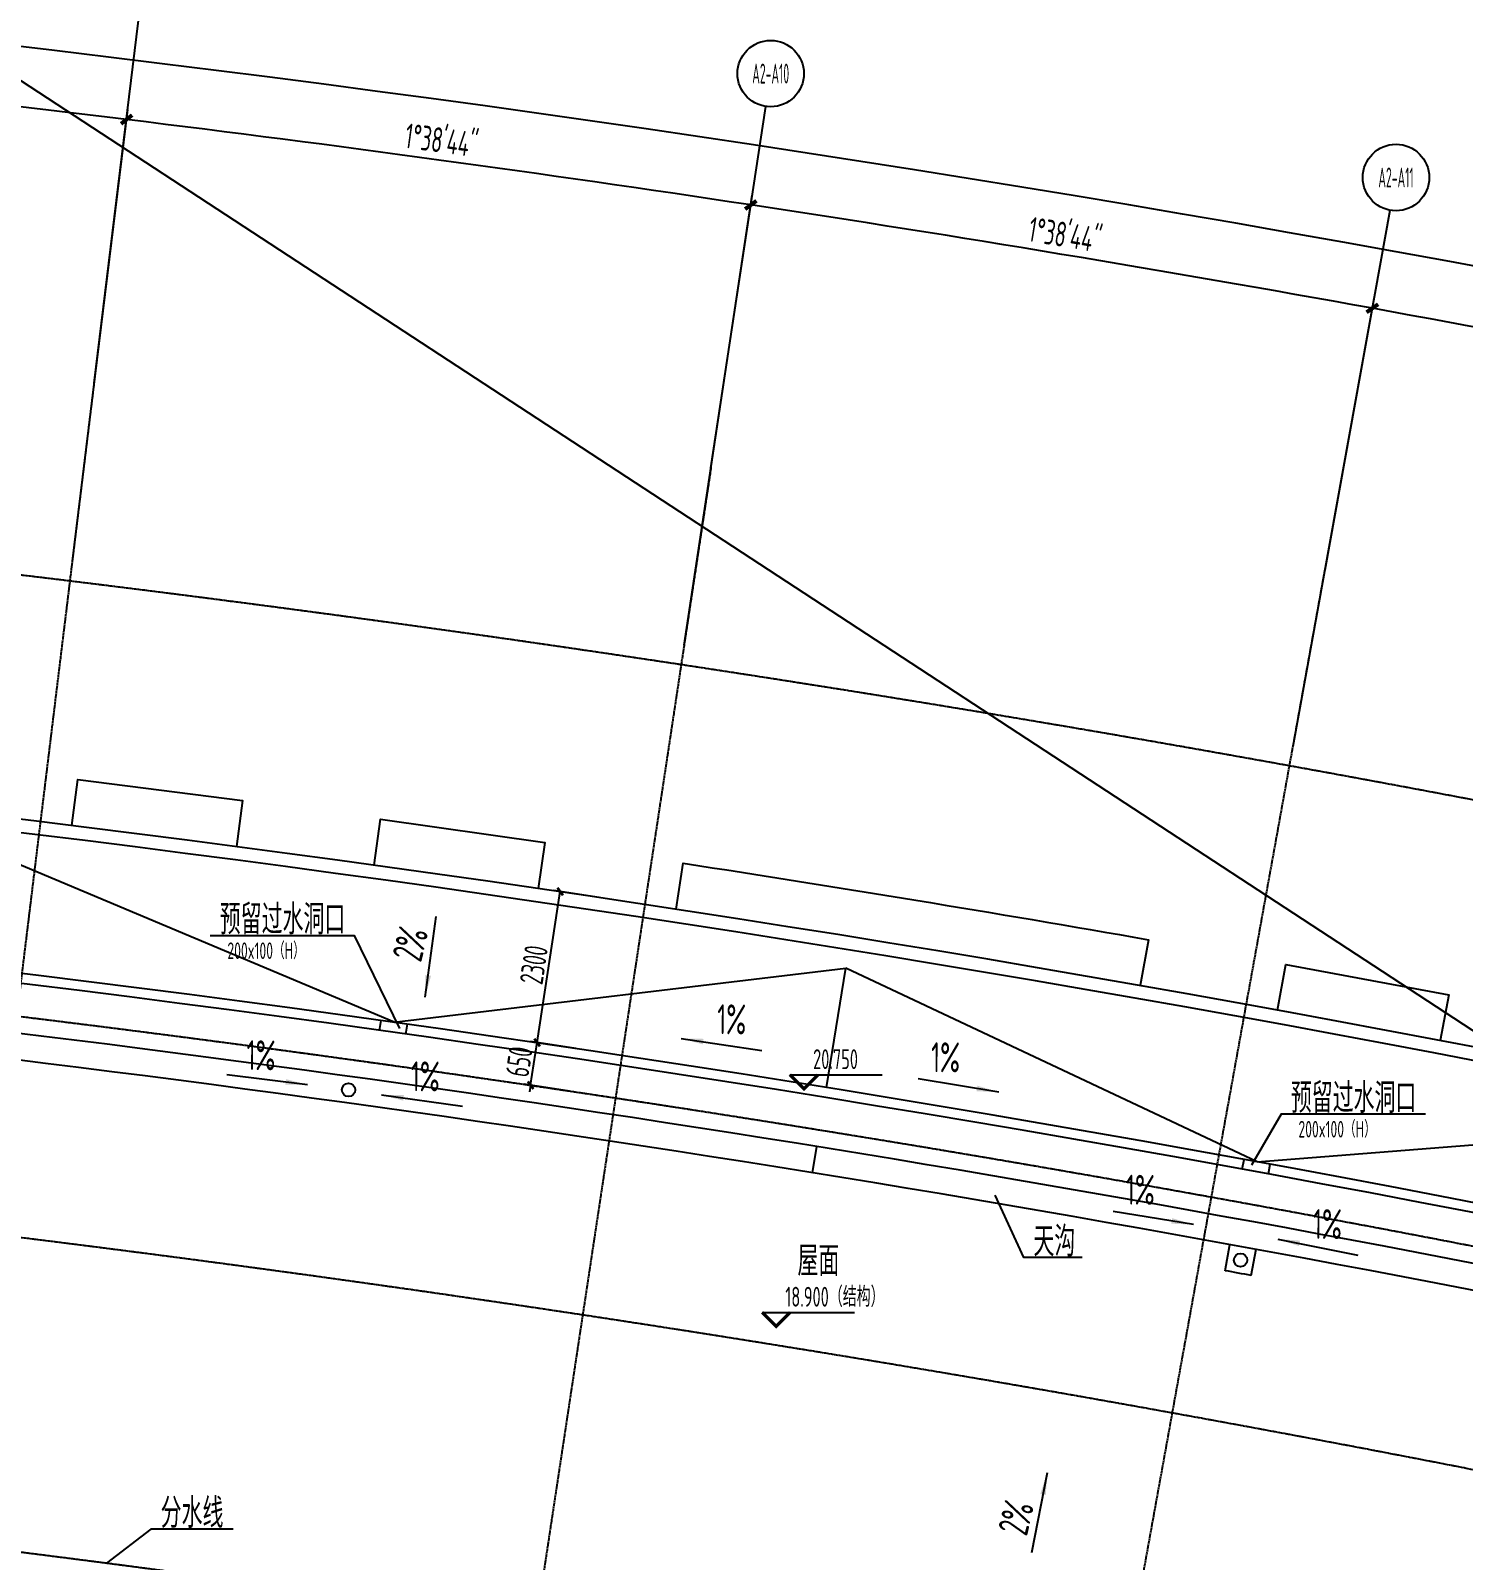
# Model space of a CAD drawing. Header units: millimetres. Extents: x 11536546 to 24947533, y -12764720 to -6308891.
# Drawn here: x 11817366 to 11838936, y -6388009 to -6364981 of the extents above; entities that cross this region are included whole.
import ezdxf
from ezdxf.enums import TextEntityAlignment as Align

# ---------------------------------------------------------------- set-up
doc = ezdxf.new("R2010")
doc.units = ezdxf.units.MM
doc.header["$LTSCALE"] = 10
doc.linetypes.add('A2-RG-AXIS$0$CENTER', pattern=[2, 1.25, -0.25, 0.25, -0.25])
doc.linetypes.add('A2-RG-AXIS$0$DOTE', pattern=[2.42, 2, -0.2, 0.02, -0.2])
for name, color, linetype in [('A2-RB-F5$0$$34$A-DIMS-100', 1, 'Continuous'), ('A2-RG-AXIS$0$A-AXIS', 1, 'Continuous'), ('A2-RG-AXIS$0$A-DIMS-100', 1, 'Continuous'), ('A2-RG-AXIS$0$A-GRID', 1, 'A2-RG-AXIS$0$CENTER'), ('A2-RG-AXIS$0$A-SYMB', 4, 'Continuous'), ('A2-RI-F5$0$$0$AUDIT_D_120618114340-341', 1, 'Continuous'), ('A2-RI-F5$0$$2$A-SYMB', 4, 'Continuous'), ('A2-RI-F5$0$A-ROOF-DRAN', 175, 'Continuous'), ('A2-RI-F5$0$A-ROOF-EDGE', 2, 'Continuous'), ('A2-RI-F5$0$A-SYMB', 4, 'Continuous'), ('A2-RI-F5$0$A-SYMB-AREA', 4, 'Continuous'), ('A2-RI-F5$0$A-SYMB-NAME', 4, 'Continuous')]:
    doc.layers.add(name, color=color, linetype=linetype)
doc.styles.add('A2-RB-F5$0$$0$XD2008', font='hzs.shx', dxfattribs={"width": 0.7, "bigfont": 'hztxt.shx'})
doc.styles.add('A2-RG-AXIS$0$ECADI', font='hzs.shx', dxfattribs={"width": 0.7, "bigfont": 'hztxt.shx'})
doc.styles.add('A2-RG-AXIS$0$XD2008', font='hzs.shx', dxfattribs={"width": 0.7, "bigfont": 'hztxt.shx'})
doc.styles.add('A2-RI-F5$0$$0$XD2008', font='hzs.shx', dxfattribs={"width": 0.7, "bigfont": 'hztxt.shx'})
doc.styles.add('A2-RI-F5$0$ECADI', font='hzs.shx', dxfattribs={"width": 0.7, "bigfont": 'hztxt.shx'})
doc.dimstyles.new('A2-RB-F5$0$$0$XD100$0', dxfattribs={"dimscale": 100, "dimtxt": 3.5, "dimasz": 1, "dimexe": 1, "dimexo": 2, "dimgap": 0.5, "dimtad": 1, "dimdec": 0, "dimdsep": 46, "dimtxsty": 'A2-RB-F5$0$$0$XD2008', "dimblk1": 'A2-RB-F5$0$$20$_ArchTick', "dimblk2": 'A2-RB-F5$0$$20$_ArchTick', "dimsah": 1, "dimcen": 2.5, "dimclrt": 4, "dimaunit": 1, "dimadec": 0, "dimazin": 0, "dimtfac": 1, "dimtdec": 0, "dimtix": 1, "dimtmove": 2, "dimatfit": 3, "dimfxl": 0, "dimtolj": 1, "dimtzin": 0, "dimarcsym": 0})
doc.dimstyles.new('A2-RG-AXIS$0$XD150', dxfattribs={"dimscale": 300, "dimtxt": 2.5, "dimasz": 1.5, "dimexe": 1, "dimexo": 2, "dimgap": 0.5, "dimtad": 1, "dimdec": 0, "dimdsep": 46, "dimtxsty": 'A2-RG-AXIS$0$XD2008', "dimcen": 2.5, "dimclrt": 4, "dimaunit": 1, "dimadec": 3, "dimazin": 0, "dimtfac": 1, "dimtdec": 0, "dimtmove": 2, "dimatfit": 3, "dimfxl": 0, "dimtolj": 1, "dimtzin": 0, "dimarcsym": 0})

# ---------------------------------------------------------------- blocks, each defined once
blk = doc.blocks.new('A2-RG-AXIS$0$ECADI-TAG-GRID')
at = {"color": 13}
blk.add_circle((0, 0), 5, dxfattribs=at)
at = {"style": 'A2-RG-AXIS$0$ECADI', "width": 0.7}
blk.add_attdef('GRID', text='', height=5, dxfattribs=at).set_placement((0, 0), align=Align.MIDDLE)
blk = doc.blocks.new('A2-RG-AXIS$0$_ArchTick')
at = {"color": 0, "linetype": 'ByBlock', "const_width": 0.4}
blk.add_lwpolyline([(-0.5, -0.5), (0.5, 0.5)], dxfattribs=at)
blk = doc.blocks.new('*D508')
at = {"layer": 'A2-RG-AXIS$0$A-DIMS-100', "color": 0, "lineweight": -2, "ltscale": 3, "transparency": 16777216}
for p, q in [((11753070, -6371598), (11752455, -6363872)), ((11854556, -6379588), (11856371, -6372053))]:
    blk.add_line(p, q, dxfattribs=at)
blk.add_arc((11778731, -6694179), 331200, 76.44866, 94.54827, dxfattribs=at)
at = {"layer": 'Defpoints', "color": 0, "ltscale": 3, "transparency": 16777216}
for p in [(11822065, -6365826), (11753093, -6371897), (11854485, -6379879), (11778731, -6694179)]:
    blk.add_point(p, dxfattribs=at)
at = {"layer": 'A2-RG-AXIS$0$A-DIMS-100', "color": 0, "lineweight": -2, "ltscale": 3, "transparency": 16777216, "xscale": 150, "yscale": 150, "zscale": 150}
for p, rotation in [((11752467, -6364022), 184.5482656226652), ((11856336, -6372199), 346.4486630674553)]:
    blk.add_blockref('A2-RG-AXIS$0$_ArchTick', p, dxfattribs=dict(at, rotation=rotation))
at = {"layer": 'A2-RG-AXIS$0$A-DIMS-100', "color": 4, "ltscale": 3, "transparency": 16777216, "insert": (11804749, -6363703), "char_height": 375, "attachment_point": 5, "rotation": 355.4985, "style": 'A2-RG-AXIS$0$XD2008'}
blk.add_mtext('\\A1;18°5\'59"', dxfattribs=at)
blk = doc.blocks.new('*D556')
at = {"layer": 'A2-RG-AXIS$0$A-DIMS-100', "color": 0, "lineweight": -2, "ltscale": 3, "transparency": 16777216}
for p, q in [((11836372, -6375754), (11837592, -6369013)), ((11845491, -6377540), (11846904, -6370837))]:
    blk.add_line(p, q, dxfattribs=at)
blk.add_arc((11778731, -6694179), 330300, 78.09408, 79.7395, dxfattribs=at)
at = {"layer": 'Defpoints', "color": 0, "ltscale": 3, "transparency": 16777216}
for p in [(11843776, -6370347), (11836318, -6376049), (11845429, -6377834), (11778731, -6694179)]:
    blk.add_point(p, dxfattribs=at)
at = {"layer": 'A2-RG-AXIS$0$A-DIMS-100', "color": 0, "lineweight": -2, "ltscale": 3, "transparency": 16777216, "xscale": 150, "yscale": 150, "zscale": 150}
for p, rotation in [((11837565, -6369161), 169.739497816377), ((11846873, -6370984), 348.0940794046441)]:
    blk.add_blockref('A2-RG-AXIS$0$_ArchTick', p, dxfattribs=dict(at, rotation=rotation))
at = {"layer": 'A2-RG-AXIS$0$A-DIMS-100', "color": 4, "ltscale": 3, "transparency": 16777216, "insert": (11842283, -6369746), "char_height": 375, "attachment_point": 5, "rotation": 348.9168, "style": 'A2-RG-AXIS$0$XD2008'}
blk.add_mtext('\\A1;1°38\'44"', dxfattribs=at)
blk = doc.blocks.new('*D558')
at = {"layer": 'A2-RG-AXIS$0$A-DIMS-100', "color": 0, "lineweight": -2, "ltscale": 3, "transparency": 16777216}
for p, q in [((11817998, -6372970), (11818829, -6366171)), ((11827205, -6374230), (11828231, -6367457))]:
    blk.add_line(p, q, dxfattribs=at)
blk.add_arc((11778731, -6694179), 330300, 81.38492, 83.03033, dxfattribs=at)
at = {"layer": 'Defpoints', "color": 0, "ltscale": 3, "transparency": 16777216}
for p in [(11825080, -6367147), (11817961, -6373268), (11827160, -6374527), (11778731, -6694179)]:
    blk.add_point(p, dxfattribs=at)
at = {"layer": 'A2-RG-AXIS$0$A-DIMS-100', "color": 0, "lineweight": -2, "ltscale": 3, "transparency": 16777216, "xscale": 150, "yscale": 150, "zscale": 150}
for p, rotation in [((11818811, -6366319), 173.0303346336148), ((11828208, -6367606), 351.3849162218818)]:
    blk.add_blockref('A2-RG-AXIS$0$_ArchTick', p, dxfattribs=dict(at, rotation=rotation))
at = {"layer": 'A2-RG-AXIS$0$A-DIMS-100', "color": 4, "ltscale": 3, "transparency": 16777216, "insert": (11823554, -6366633), "char_height": 375, "attachment_point": 5, "rotation": 352.2076, "style": 'A2-RG-AXIS$0$XD2008'}
blk.add_mtext('\\A1;1°38\'44"', dxfattribs=at)
blk = doc.blocks.new('*D560')
at = {"layer": 'A2-RG-AXIS$0$A-DIMS-100', "color": 0, "lineweight": -2, "ltscale": 3, "transparency": 16777216}
for p, q in [((11827205, -6374230), (11828231, -6367457)), ((11836372, -6375754), (11837592, -6369013))]:
    blk.add_line(p, q, dxfattribs=at)
blk.add_arc((11778731, -6694179), 330300, 79.7395, 81.38492, dxfattribs=at)
at = {"layer": 'Defpoints', "color": 0, "ltscale": 3, "transparency": 16777216}
for p in [(11834451, -6368613), (11827160, -6374527), (11836318, -6376049), (11778731, -6694179)]:
    blk.add_point(p, dxfattribs=at)
at = {"layer": 'A2-RG-AXIS$0$A-DIMS-100', "color": 0, "lineweight": -2, "ltscale": 3, "transparency": 16777216, "xscale": 150, "yscale": 150, "zscale": 150}
for p, rotation in [((11828208, -6367606), 171.3849162218802), ((11837565, -6369161), 349.7394978101465)]:
    blk.add_blockref('A2-RG-AXIS$0$_ArchTick', p, dxfattribs=dict(at, rotation=rotation))
at = {"layer": 'A2-RG-AXIS$0$A-DIMS-100', "color": 4, "ltscale": 3, "transparency": 16777216, "insert": (11832941, -6368055), "char_height": 375, "attachment_point": 5, "rotation": 350.5622, "style": 'A2-RG-AXIS$0$XD2008'}
blk.add_mtext('\\A1;1°38\'44"', dxfattribs=at)
blk = doc.blocks.new('*D562')
at = {"layer": 'A2-RG-AXIS$0$A-DIMS-100', "color": 0, "lineweight": -2, "ltscale": 3, "transparency": 16777216}
for p, q in [((11808758, -6371975), (11809394, -6365154)), ((11817998, -6372970), (11818829, -6366171))]:
    blk.add_line(p, q, dxfattribs=at)
blk.add_arc((11778731, -6694179), 330300, 83.03034, 84.67576, dxfattribs=at)
at = {"layer": 'Defpoints', "color": 0, "ltscale": 3, "transparency": 16777216}
for p in [(11815670, -6365951), (11808730, -6372274), (11817961, -6373268), (11778731, -6694179)]:
    blk.add_point(p, dxfattribs=at)
at = {"layer": 'A2-RG-AXIS$0$A-DIMS-100', "color": 0, "lineweight": -2, "ltscale": 3, "transparency": 16777216, "xscale": 150, "yscale": 150, "zscale": 150}
for p, rotation in [((11809380, -6365304), 174.6757570742864), ((11818811, -6366319), 353.0303386625535)]:
    blk.add_blockref('A2-RG-AXIS$0$_ArchTick', p, dxfattribs=dict(at, rotation=rotation))
at = {"layer": 'A2-RG-AXIS$0$A-DIMS-100', "color": 4, "ltscale": 3, "transparency": 16777216, "insert": (11814131, -6365481), "char_height": 375, "attachment_point": 5, "rotation": 353.853, "style": 'A2-RG-AXIS$0$XD2008'}
blk.add_mtext('\\A1;1°38\'44"', dxfattribs=at)
blk = doc.blocks.new('A2-RI-F5$0$$2$ECADI-TAG-HGHT（国标）')
at = {"color": 1}
blk.add_line((-2.12, 2.12), (11.77, 2.12), dxfattribs=at)
at = {"color": 1, "const_width": 0.5}
blk.add_lwpolyline([(-2.12, 2.12), (0, 0), (2.12, 2.12)], dxfattribs=at)
at = {"style": 'A2-RI-F5$0$$0$XD2008', "width": 0.7}
blk.add_attdef('FL', text='', height=3, dxfattribs=at).set_placement((-2.69, 2.97), align=Align.RIGHT)
for tag, p in [('F.F.L.', (2.28, 2.97)), ('T.O.S.', (2.28, -1.1))]:
    blk.add_attdef(tag, p, '', height=3, dxfattribs=at)
blk = doc.blocks.new('A2-RI-F5$0$5erhfh')
at = {"layer": 'A2-RI-F5$0$A-SYMB-AREA', "style": 'A2-RI-F5$0$ECADI', "width": 0.7}
blk.add_attdef('340M2', text='', height=2.5, dxfattribs=at).set_placement((0, 1.25), align=Align.MIDDLE_LEFT)
at = {"layer": 'A2-RI-F5$0$A-SYMB-NAME', "style": 'A2-RI-F5$0$ECADI', "width": 0.7}
blk.add_attdef('CHINESENAME', (-12.29, 3.09), '', height=4.5, dxfattribs=at)
blk = doc.blocks.new('A2-RI-F5')
at = {"layer": 'A2-RI-F5$0$$0$AUDIT_D_120618114340-341'}
for p, q in [((11823306, -6379533), (11823470, -6378316)), ((11827162, -6380153), (11828376, -6380332)), ((11821537, -6380848), (11820318, -6380702)), ((11831941, -6380960), (11830729, -6380762)), ((11822651, -6381002), (11823866, -6381171)), ((11834873, -6382955), (11833662, -6382756)), ((11836141, -6383172), (11837344, -6383415)), ((11832669, -6386692), (11832434, -6387896))]:
    blk.add_line(p, q, dxfattribs=at)
at = {"layer": 'A2-RI-F5$0$$0$AUDIT_D_120618114340-341', "extrusion": (0, 0, -1)}
for points in [[(-11823394, -6379209), (-11823311, -6379197), (-11823305, -6379537)], [(-11827497, -6380158), (-11827485, -6380241), (-11827158, -6380152)], [(-11821212, -6380765), (-11821201, -6380848), (-11821541, -6380849)], [(-11831620, -6380863), (-11831606, -6380946), (-11831945, -6380961)], [(-11822986, -6381004), (-11822975, -6381088), (-11822647, -6381002)], [(-11834552, -6382857), (-11834538, -6382940), (-11834877, -6382955)], [(-11836475, -6383195), (-11836459, -6383277), (-11836137, -6383171)], [(-11832649, -6387026), (-11832566, -6387011), (-11832670, -6386688)]]:
    blk.add_solid(points, dxfattribs=at)
at = {"layer": 'A2-RI-F5$0$A-ROOF-DRAN'}
for p, q in [((11822840, -6379909), (11815620, -6376870)), ((11822840, -6379909), (11829637, -6379093)), ((11829346, -6380891), (11829637, -6379093)), ((11835831, -6382008), (11829637, -6379093)), ((11822621, -6380030), (11822642, -6379882)), ((11823017, -6380086), (11823038, -6379937)), ((11835831, -6382008), (11841910, -6381533)), ((11829139, -6382175), (11829203, -6381780)), ((11835607, -6382120), (11835634, -6381972)), ((11836001, -6382192), (11836028, -6382044)), ((11835349, -6383648), (11835420, -6383254)), ((11835743, -6383720), (11835814, -6383326))]:
    blk.add_line(p, q, dxfattribs=at)
for centre in [(11822153, -6380927), (11835581, -6383488)]:
    blk.add_circle(centre, 100, dxfattribs=at)
for radius, start, end in [(316450, 77.26345, 83.04839), (316050, 77.26448, 83.12087), (315650, 79.59429, 79.66689), (308700, 82.06636, 83.1045)]:
    blk.add_arc((11778731, -6694179), radius, start, end, dxfattribs=at)
at = {"layer": 'A2-RI-F5$0$A-ROOF-EDGE'}
for points in [[(11817989, -6376949), (11818075, -6376254), (11820555, -6376571), (11820464, -6377265)], [(11822538, -6377545), (11822635, -6376852), (11825110, -6377204), (11825009, -6377897)], [(11836135, -6379725), (11836261, -6379037), (11838718, -6379496), (11838587, -6380183)]]:
    blk.add_lwpolyline(points, dxfattribs=at)
blk.add_lwpolyline([(11827084, -6378207), (11827190, -6377515, -0.005539), (11834193, -6378666), (11834072, -6379356)], format="xyb", dxfattribs=at)
for centre, radius, start, end in [((11778731, -6694179), 319650, 76.75688, 94.23968), ((11778731, -6694179), 319450, 76.75688, 94.23968), ((11778730, -6694179), 317350, 76.92387, 85.74103), ((11778730, -6694179), 317200, 76.9909, 85.74076)]:
    blk.add_arc(centre, radius, start, end, dxfattribs=at)
at = {"layer": 'A2-RI-F5$0$A-SYMB'}
for points in [[(11820069, -6378602), (11822239, -6378602), (11822919, -6380001)], [(11838363, -6381290), (11836193, -6381290), (11835746, -6382061)], [(11833197, -6383451), (11832318, -6383450), (11831886, -6382510)], [(11820414, -6387537), (11819178, -6387537), (11818510, -6388052)]]:
    blk.add_lwpolyline(points, dxfattribs=at)
at = {"layer": 'Defpoints', "color": 3}
blk.add_lwpolyline([(11800063, -6381523), (11793233, -6350042), (11849512, -6386857)], dxfattribs=at)
ref = blk.add_blockref('A2-RI-F5$0$5erhfh', (11821444, -6378894), dxfattribs=dict(xscale=100, yscale=100, zscale=100))
ref.add_attrib('340M2', '200x100（H）', (11820329, -6378956), dxfattribs={"layer": 'A2-RI-F5$0$A-SYMB-AREA', "height": 250, "style": 'A2-RI-F5$0$ECADI', "width": 0.7})
ref.add_attrib('CHINESENAME', '预留过水洞口', (11820214, -6378586), dxfattribs={"layer": 'A2-RI-F5$0$A-SYMB-NAME', "height": 450, "style": 'A2-RI-F5$0$ECADI', "width": 0.7})
ref = blk.add_blockref('A2-RI-F5$0$5erhfh', (11823709, -6378579), dxfattribs=dict(xscale=99.99999999968377, yscale=99.99999999968377, zscale=99.99999999968377, rotation=76.49466613827127))
ref.add_attrib('CHINESENAME', '2%%%', (11823244, -6379018), dxfattribs={"layer": 'A2-RI-F5$0$A-SYMB-NAME', "height": 450, "rotation": 76.4947, "style": 'A2-RI-F5$0$ECADI', "width": 0.7})
ref = blk.add_blockref('A2-RI-F5$0$5erhfh', (11828234, -6380442), dxfattribs=dict(xscale=99.99999999968374, yscale=99.99999999968374, zscale=99.99999999968374, rotation=359.5617199320547))
ref.add_attrib('CHINESENAME', '1%%%', (11827702, -6380088), dxfattribs={"layer": 'A2-RI-F5$0$A-SYMB-NAME', "height": 450, "rotation": 359.5617, "style": 'A2-RI-F5$0$ECADI', "width": 0.7})
ref = blk.add_blockref('A2-RI-F5$0$5erhfh', (11821149, -6380983), dxfattribs=dict(xscale=99.99999999968374, yscale=99.99999999968374, zscale=99.99999999968374, rotation=359.5617199320547))
ref.add_attrib('CHINESENAME', '1%%%', (11820617, -6380629), dxfattribs={"layer": 'A2-RI-F5$0$A-SYMB-NAME', "height": 450, "rotation": 359.5617, "style": 'A2-RI-F5$0$ECADI', "width": 0.7})
ref = blk.add_blockref('A2-RI-F5$0$5erhfh', (11831453, -6381013), dxfattribs=dict(xscale=99.99999999968374, yscale=99.99999999968374, zscale=99.99999999968374, rotation=359.5617199320547))
ref.add_attrib('CHINESENAME', '1%%%', (11830921, -6380659), dxfattribs={"layer": 'A2-RI-F5$0$A-SYMB-NAME', "height": 450, "rotation": 359.5617, "style": 'A2-RI-F5$0$ECADI', "width": 0.7})
ref = blk.add_blockref('A2-RI-F5$0$5erhfh', (11823622, -6381300), dxfattribs=dict(xscale=99.99999999968374, yscale=99.99999999968374, zscale=99.99999999968374, rotation=359.5617199320547))
ref.add_attrib('CHINESENAME', '1%%%', (11823089, -6380946), dxfattribs={"layer": 'A2-RI-F5$0$A-SYMB-NAME', "height": 450, "rotation": 359.5617, "style": 'A2-RI-F5$0$ECADI', "width": 0.7})
ref = blk.add_blockref('A2-RI-F5$0$5erhfh', (11837567, -6381582), dxfattribs=dict(xscale=100, yscale=100, zscale=100))
ref.add_attrib('340M2', '200x100（H）', (11836452, -6381643), dxfattribs={"layer": 'A2-RI-F5$0$A-SYMB-AREA', "height": 250, "style": 'A2-RI-F5$0$ECADI', "width": 0.7})
ref.add_attrib('CHINESENAME', '预留过水洞口', (11836338, -6381273), dxfattribs={"layer": 'A2-RI-F5$0$A-SYMB-NAME', "height": 450, "style": 'A2-RI-F5$0$ECADI', "width": 0.7})
ref = blk.add_blockref('A2-RI-F5$0$5erhfh', (11834385, -6383007), dxfattribs=dict(xscale=99.99999999968374, yscale=99.99999999968374, zscale=99.99999999968374, rotation=359.5617199320547))
ref.add_attrib('CHINESENAME', '1%%%', (11833853, -6382653), dxfattribs={"layer": 'A2-RI-F5$0$A-SYMB-NAME', "height": 450, "rotation": 359.5617, "style": 'A2-RI-F5$0$ECADI', "width": 0.7})
ref = blk.add_blockref('A2-RI-F5$0$5erhfh', (11837202, -6383525), dxfattribs=dict(xscale=99.99999999968374, yscale=99.99999999968374, zscale=99.99999999968374, rotation=359.5617199320547))
ref.add_attrib('CHINESENAME', '1%%%', (11836670, -6383170), dxfattribs={"layer": 'A2-RI-F5$0$A-SYMB-NAME', "height": 450, "rotation": 359.5617, "style": 'A2-RI-F5$0$ECADI', "width": 0.7})
ref = blk.add_blockref('A2-RI-F5$0$5erhfh', (11833693, -6383742), dxfattribs=dict(xscale=100, yscale=100, zscale=100))
ref.add_attrib('CHINESENAME', '天沟', (11832463, -6383433), dxfattribs={"layer": 'A2-RI-F5$0$A-SYMB-NAME', "height": 450, "style": 'A2-RI-F5$0$ECADI', "width": 0.7})
ref = blk.add_blockref('A2-RI-F5$0$5erhfh', (11829796, -6386361), dxfattribs=dict(xscale=100, yscale=100, zscale=100))
ref.add_attrib('CHINESENAME', '屋面', (11828910, -6383726), dxfattribs={"layer": 'A2-RI-F5$0$A-SYMB-NAME', "height": 450, "style": 'A2-RI-F5$0$ECADI', "width": 0.7})
ref = blk.add_blockref('A2-RI-F5$0$5erhfh', (11820553, -6387829), dxfattribs=dict(xscale=100, yscale=100, zscale=100))
ref.add_attrib('CHINESENAME', '分水线', (11819324, -6387520), dxfattribs={"layer": 'A2-RI-F5$0$A-SYMB-NAME', "height": 450, "style": 'A2-RI-F5$0$ECADI', "width": 0.7})
ref = blk.add_blockref('A2-RI-F5$0$5erhfh', (11832829, -6387217), dxfattribs=dict(xscale=99.99999999968377, yscale=99.99999999968377, zscale=99.99999999968377, rotation=76.49466613827127))
ref.add_attrib('CHINESENAME', '2%%%', (11832363, -6387655), dxfattribs={"layer": 'A2-RI-F5$0$A-SYMB-NAME', "height": 450, "rotation": 76.4947, "style": 'A2-RI-F5$0$ECADI', "width": 0.7})
at = {"layer": 'A2-RI-F5$0$$2$A-SYMB'}
ref = blk.add_blockref('A2-RI-F5$0$$2$ECADI-TAG-HGHT（国标）', (11829008, -6380911), dxfattribs=dict(at, xscale=100, yscale=100, zscale=100))
ref.add_attrib('F.F.L.', '20.750', (11829146, -6380614), dxfattribs={"layer": '0', "height": 300, "style": 'A2-RI-F5$0$$0$XD2008', "width": 0.7})
ref = blk.add_blockref('A2-RI-F5$0$$2$ECADI-TAG-HGHT（国标）', (11828590, -6384487), dxfattribs=dict(at, xscale=100, yscale=100, zscale=100))
ref.add_attrib('F.F.L.', '18.900（结构）', (11828728, -6384190), dxfattribs={"layer": '0', "height": 300, "style": 'A2-RI-F5$0$$0$XD2008', "width": 0.7})
blk = doc.blocks.new('A2-RB-F5$0$$20$_ArchTick')
at = {"color": 0, "linetype": 'ByBlock', "const_width": 0.4}
blk.add_lwpolyline([(-0.5, -0.5), (0.5, 0.5)], dxfattribs=at)
blk = doc.blocks.new('*D814')
at = {"layer": 'A2-RB-F5$0$$34$A-DIMS-100', "color": 0, "lineweight": -2, "transparency": 16777216}
for p, q in [((11825576, -6380303), (11824893, -6380198)), ((11824894, -6380856), (11824992, -6380214)), ((11824992, -6380214), (11825007, -6380115)), ((11825478, -6380945), (11824795, -6380841)), ((11824894, -6380856), (11824878, -6380954))]:
    blk.add_line(p, q, dxfattribs=at)
at = {"layer": 'Defpoints', "color": 0, "transparency": 16777216}
for p in [(11824992, -6380214), (11825774, -6380333), (11825676, -6380975)]:
    blk.add_point(p, dxfattribs=at)
at = {"layer": 'A2-RB-F5$0$$34$A-DIMS-100', "color": 0, "lineweight": -2, "transparency": 16777216, "xscale": 100, "yscale": 100, "zscale": 100}
for p, rotation in [((11824992, -6380214), 261.2947238055512), ((11824894, -6380856), 81.29472380555121)]:
    blk.add_blockref('A2-RB-F5$0$$20$_ArchTick', p, dxfattribs=dict(at, rotation=rotation))
at = {"layer": 'A2-RB-F5$0$$34$A-DIMS-100', "color": 4, "transparency": 16777216, "insert": (11824720, -6380501), "char_height": 350, "attachment_point": 5, "rotation": 81.2947, "style": 'A2-RB-F5$0$$0$XD2008'}
blk.add_mtext('\\A1;650', dxfattribs=at)
blk = doc.blocks.new('*D822')
at = {"layer": 'A2-RB-F5$0$$34$A-DIMS-100', "color": 0, "lineweight": -2, "transparency": 16777216}
for p, q in [((11824991, -6380213), (11825339, -6377941)), ((11825923, -6378031), (11825240, -6377926)), ((11825576, -6380302), (11824892, -6380198))]:
    blk.add_line(p, q, dxfattribs=at)
at = {"layer": 'Defpoints', "color": 0, "transparency": 16777216}
for p in [(11825339, -6377941), (11826121, -6378061), (11825773, -6380333)]:
    blk.add_point(p, dxfattribs=at)
at = {"layer": 'A2-RB-F5$0$$34$A-DIMS-100', "color": 0, "lineweight": -2, "transparency": 16777216, "xscale": 100, "yscale": 100, "zscale": 100}
for p, rotation in [((11825339, -6377941), 81.2947238055692), ((11824991, -6380213), 261.2947238055692)]:
    blk.add_blockref('A2-RB-F5$0$$20$_ArchTick', p, dxfattribs=dict(at, rotation=rotation))
at = {"layer": 'A2-RB-F5$0$$34$A-DIMS-100', "color": 4, "transparency": 16777216, "insert": (11824942, -6379043), "char_height": 350, "attachment_point": 5, "rotation": 81.2947, "style": 'A2-RB-F5$0$$0$XD2008'}
blk.add_mtext('\\A1;2300', dxfattribs=at)
blk = doc.blocks.new('*D825')
at = {"layer": 'A2-RB-F5$0$$34$A-DIMS-100', "color": 0, "lineweight": -2, "transparency": 16777216}
blk.add_arc((11777755, -6700618), 311153, 81.38492, 82.05228, dxfattribs=at)
at = {"layer": 'Defpoints', "color": 0, "transparency": 16777216}
for p in [(11827609, -6371560), (11821395, -6388037), (11823170, -6392797), (11820157, -6396901), (11821587, -6411307)]:
    blk.add_point(p, dxfattribs=at)
at = {"layer": 'A2-RB-F5$0$$34$A-DIMS-100', "color": 0, "lineweight": -2, "transparency": 16777216, "xscale": 100, "yscale": 100, "zscale": 100}
for p, rotation in [((11820778, -6392454), 172.0522781059821), ((11824364, -6392976), 351.3849183288041)]:
    blk.add_blockref('A2-RB-F5$0$$20$_ArchTick', p, dxfattribs=dict(at, rotation=rotation))
at = {"layer": 'A2-RB-F5$0$$34$A-DIMS-100', "color": 4, "transparency": 16777216, "insert": (11822609, -6392454), "char_height": 350, "attachment_point": 5, "rotation": 351.7186, "style": 'A2-RB-F5$0$$0$XD2008'}
blk.add_mtext('\\A1;0°40\'2"', dxfattribs=at)
blk = doc.blocks.new('A2-RG-AXIS')
at = {"layer": 'A2-RG-AXIS$0$A-AXIS', "ltscale": 3}
for p, q in [((11818325.2, -6370289.9), (11818992.6, -6364830.5)), ((11827609, -6371560.4), (11828432.9, -6366122.4)), ((11836852.5, -6373096.9), (11837832.2, -6367684.8))]:
    blk.add_line(p, q, dxfattribs=at)
at = {"layer": 'A2-RG-AXIS$0$A-GRID', "linetype": 'A2-RG-AXIS$0$DOTE'}
for p, q in [((11813447.2, -6410192.8), (11818325.2, -6370289.9)), ((11827609, -6371560.4), (11821587.2, -6411306.8)), ((11829692, -6412654), (11836852.5, -6373096.9))]:
    blk.add_line(p, q, dxfattribs=at)
for radius in [323300, 316700, 313400, 308700]:
    blk.add_arc((11778730.7, -6694178.7), radius, 75.589285, 95.407644, dxfattribs=at)
at = {"layer": 'A2-RG-AXIS$0$A-SYMB'}
ref = blk.add_blockref('A2-RG-AXIS$0$ECADI-TAG-GRID', (11828507.8, -6365628.1), dxfattribs=dict(at, xscale=100, yscale=100, zscale=100))
ref.add_attrib('GRID', 'A2-A10', dxfattribs={"layer": '0', "extrusion": (0, 0, -1), "height": 300, "style": 'A2-RG-AXIS$0$ECADI', "text_generation_flag": 2, "width": 0.5}).set_placement((-11828507.8, -6365628.1), align=Align.MIDDLE)
ref = blk.add_blockref('A2-RG-AXIS$0$ECADI-TAG-GRID', (11837921.3, -6367192.8), dxfattribs=dict(at, xscale=100, yscale=100, zscale=100))
ref.add_attrib('GRID', 'A2-A11', dxfattribs={"layer": '0', "extrusion": (0, 0, -1), "height": 300, "style": 'A2-RG-AXIS$0$ECADI', "text_generation_flag": 2, "width": 0.5}).set_placement((-11837921.3, -6367192.8), align=Align.MIDDLE)
at = {"layer": 'A2-RG-AXIS$0$A-DIMS-100', "ltscale": 3}
for base, p1, p2, picture, middle in [((11822064.9, -6365825.9), (11854485.2, -6379879.3), (11753093.4, -6371896.8), '*D508', (11804748.6, -6363703.1)), ((11815670.3, -6365950.8), (11808730.3, -6372273.6), (11817961.2, -6373267.7), '*D562', (11814130.8, -6365481.3)), ((11825079.8, -6367146.8), (11827159.6, -6374526.5), (11817961.2, -6373267.7), '*D558', (11823554.4, -6366633.3)), ((11834451.1, -6368612.6), (11827159.6, -6374526.5), (11836318.2, -6376048.9), '*D560', (11832941.1, -6368055.4)), ((11843776.4, -6370346.8), (11845429.2, -6377833.7), (11836318.2, -6376048.9), '*D556', (11842283.1, -6369746.5))]:
    dim = blk.add_angular_dim_3p(base=base, center=(11778730.7, -6694178.7), p1=p1, p2=p2, dimstyle='A2-RG-AXIS$0$XD150', override={"dimscale": 150, "dimasz": 1, "dimblk": 'A2-RG-AXIS$0$_ArchTick', "dimadec": 4}, dxfattribs=at)
    dim.commit()
    dim.dimension.update_dxf_attribs({"geometry": picture, "text_midpoint": middle})
blk = doc.blocks.new('A2-RB-F5')
at = {"layer": 'A2-RB-F5$0$$34$A-DIMS-100'}
dim = blk.add_angular_dim_2l(base=(11823169.7, -6392797.3), line1=((11820157.2, -6396901.3), (11821394.7, -6388037.3)), line2=((11827609, -6371560.4), (11821587.2, -6411306.8)), dimstyle='A2-RB-F5$0$$0$XD100$0', override={"dimadec": 4}, dxfattribs=at)
dim.commit()
dim.dimension.update_dxf_attribs({"geometry": '*D825', "text_midpoint": (11822609.2, -6392454.1)})
dim = blk.add_aligned_dim(p1=(11825773.2, -6380332.8), p2=(11826121, -6378061.2), distance=791.4, text='2300', dimstyle='A2-RB-F5$0$$0$XD100$0', dxfattribs=at)
dim.commit()
dim.dimension.update_dxf_attribs({"geometry": '*D822', "text_midpoint": (11824942.5, -6379043.2)})
dim = blk.add_aligned_dim(p1=(11825675.8, -6380975.4), p2=(11825774.2, -6380333.3), distance=791.4, dimstyle='A2-RB-F5$0$$0$XD100$0', dxfattribs=at)
dim.commit()
dim.dimension.update_dxf_attribs({"geometry": '*D814', "text_midpoint": (11824720.3, -6380500.5)})

msp = doc.modelspace()

# ---------------------------------------------------------------- block references
for name in ['A2-RG-AXIS', 'A2-RI-F5', 'A2-RB-F5', 'A2-RB-F5']:
    msp.add_blockref(name, (0, 0))

doc.saveas('drawing.dxf')
